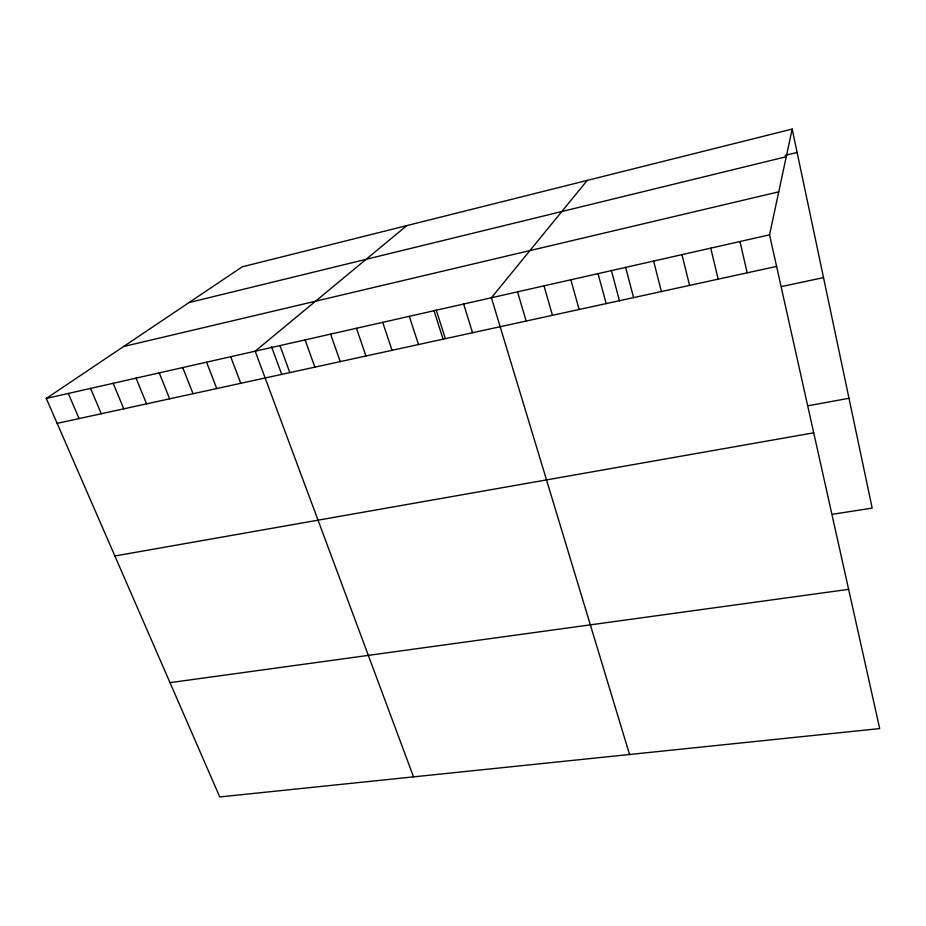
<?xml version="1.0" encoding="UTF-8"?>
<svg xmlns="http://www.w3.org/2000/svg" width="926" height="926" viewBox="0 0 926 926"><rect width="100%" height="100%" fill="white"/><g stroke="black" fill="none" stroke-linecap="round" stroke-linejoin="round"><path stroke-width="1.39" d="M769.552 234.834L792.17 129.061L242.23 266.827L46.3 398.435L219.751 796.939L879.7 728.588L769.552 234.834L46.3 398.435M587.234 180.396L491.417 297.755L629.553 754.493M406.827 225.597L255.171 351.197L413.528 776.868M785.109 155.394L797.112 152.454M189.054 302.547L786.255 156.726M123.575 346.532L778.754 191.832M57.146 423.367L776.601 266.41M782.169 286.423L823.527 277.615M808.734 405.646L849.003 398.273M114.87 555.982L813.722 432.812M832.925 514.219L872.176 508.096L792.17 129.061M170.002 682.647L848.633 589.341M68.304 393.457L79.069 418.587M90.598 388.422L101.27 413.737M113.18 383.306L123.771 408.829M136.064 378.132L146.563 403.863M159.249 372.889L169.643 398.828M182.746 367.576L193.048 393.724M206.567 362.182L216.753 388.55M230.701 356.73L240.783 383.306M271.48 346.521L281.77 374.555M279.976 345.583L289.826 372.599M305.117 339.888L314.852 367.147M330.617 334.124L340.224 361.603M356.475 328.279L365.955 356.001M382.704 322.341L392.045 350.306M409.304 316.322L418.506 344.53M433.958 310.592L443.137 339.356M436.273 310.222L445.337 338.673M463.648 304.029L472.561 332.735M517.53 291.84L526.142 321.044M544.002 285.856L552.452 315.303M570.833 279.791L579.132 309.492M598.034 273.633L606.183 303.589M611.357 270.45L619.506 300.892M625.629 267.394L633.592 297.605M653.606 261.063L661.395 291.54M681.976 254.65L689.592 285.393M710.751 248.145L718.182 279.154M739.943 241.536L747.178 272.823"/></g></svg>
